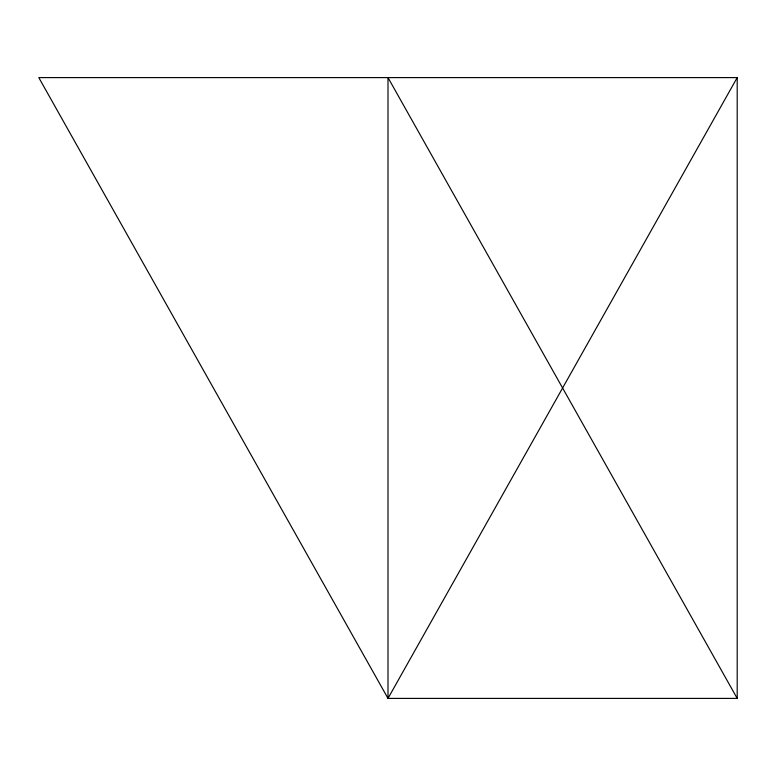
<?xml version="1.0" encoding="UTF-8"?>
<svg xmlns="http://www.w3.org/2000/svg" width="776" height="776" viewBox="0 0 776 776"><rect width="100%" height="100%" fill="white"/><g stroke="black" fill="none" stroke-linecap="round" stroke-linejoin="round"><path stroke-width="1.16" d="M737.2 77.6L388 698.4L737.2 698.4L737.2 77.6L38.8 77.6L388 698.4L388 77.6L737.2 698.4"/></g></svg>
